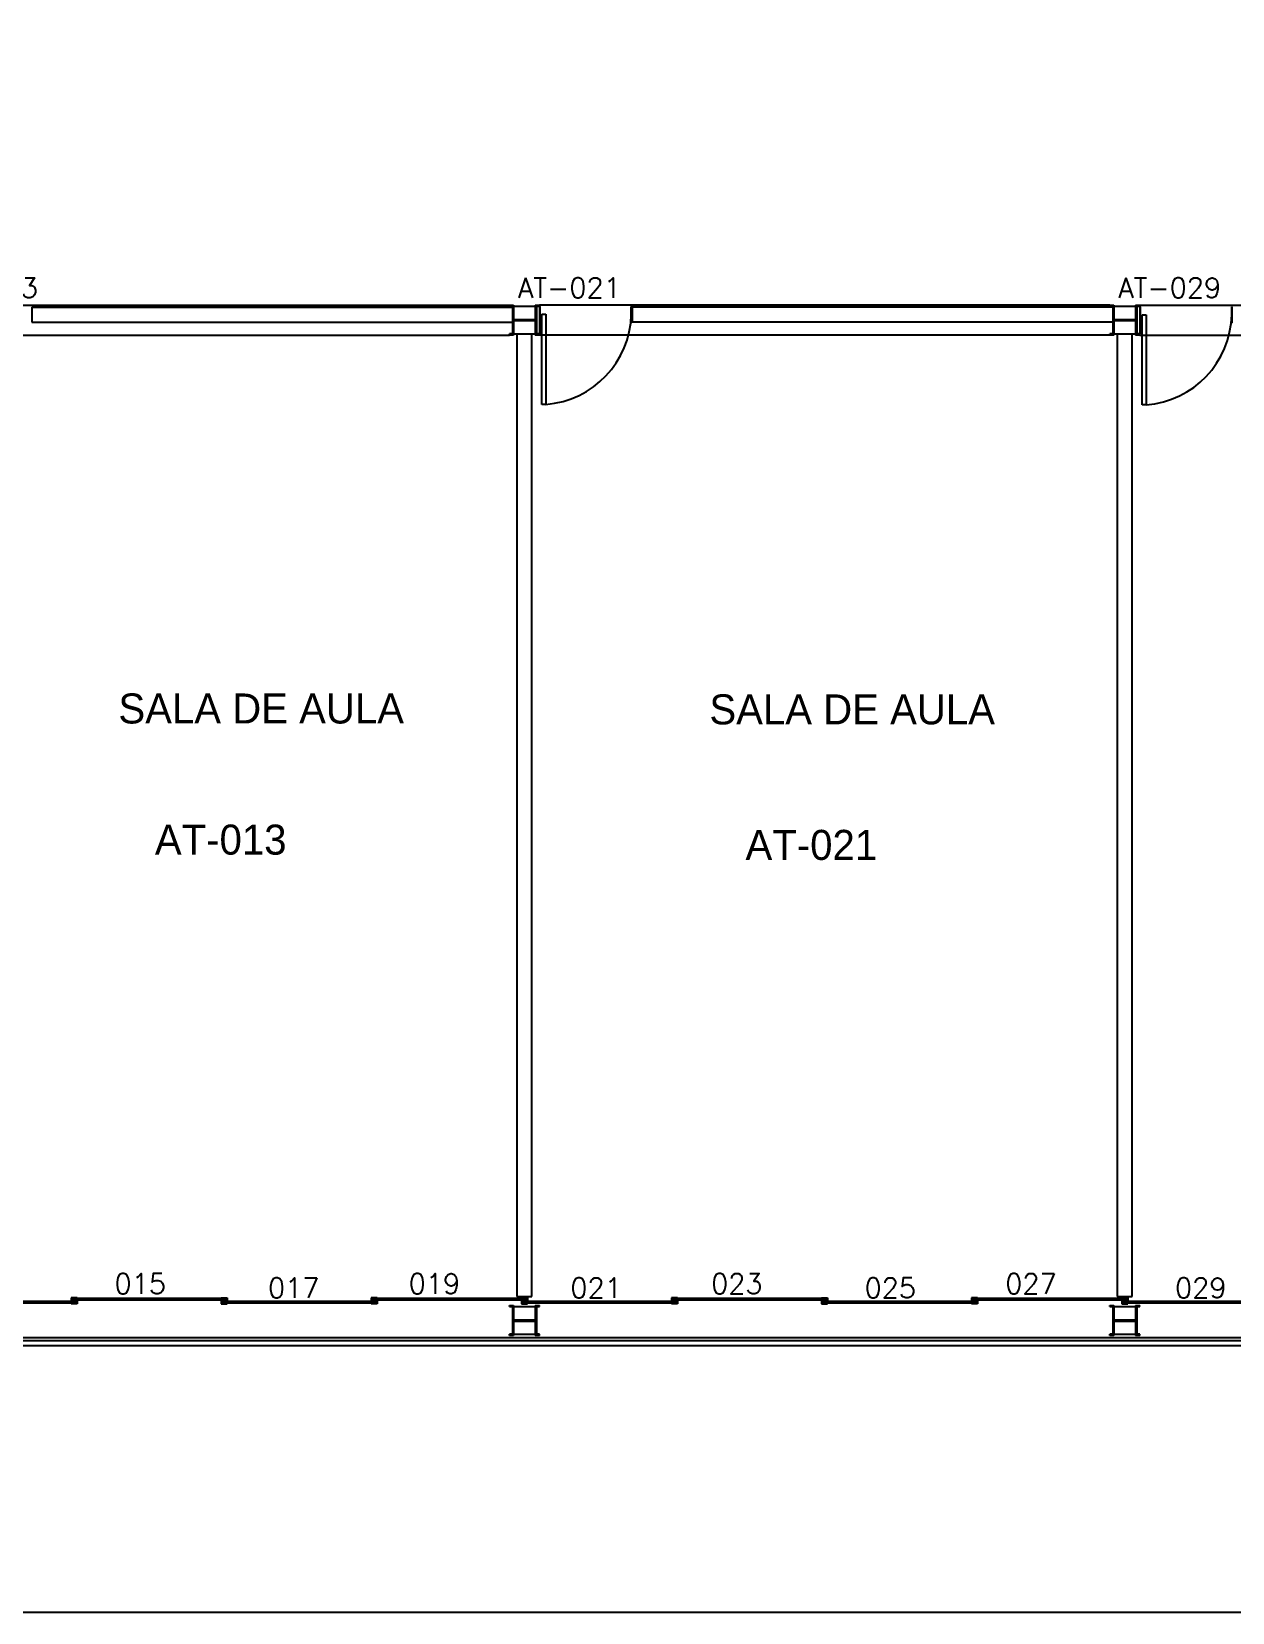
# Model space of a CAD drawing. Header units: millimetres. Extents: x 3509 to 3629, y 975 to 1006.
# Drawn here: x 3519.08 to 3531.08, y 975.59 to 991.38 of the extents above; entities that cross this region are included whole.
import ezdxf
from ezdxf.enums import TextEntityAlignment as Align

# ---------------------------------------------------------------- set-up
doc = ezdxf.new("R2010")
doc.units = ezdxf.units.MM
for name, color, linetype in [('3', 2, 'Continuous'), ('ENDEREÇO', 2, 'Continuous'), ('MATRIZ', 2, 'Continuous'), ('MATRIZ-1', 1, 'Continuous'), ('NMOD', 2, 'Continuous'), ('TEXTO-CENTRO-CUSTO', 2, 'Continuous')]:
    doc.layers.add(name, color=color, linetype=linetype)
doc.styles.add('FONTE', font='FONTE.shx', dxfattribs={"height": 0.4})
doc.styles.add('UNB-100', font='simplex.shx', dxfattribs={"height": 0.2})

msp = doc.modelspace()

# ---------------------------------------------------------------- linework, layer by layer
msp.add_lwpolyline([(3508.85567, 1002.75329), (3629.15508, 1002.75329), (3629.15508, 978.25329), (3508.85567, 978.25329)], close=True)
at = {"layer": 'MATRIZ'}
for p, q in [((3519.08347, 988.63094), (3523.88567, 988.63094)), ((3519.08347, 988.63094), (3519.08347, 988.48094)), ((3523.85567, 988.64094), (3523.85567, 988.65294)), ((3523.85567, 988.65294), (3523.89767, 988.65294)), ((3523.85567, 988.64094), (3523.88567, 988.64094)), ((3523.88567, 988.64094), (3523.88567, 988.36494)), ((3523.89767, 988.65294), (3523.89767, 988.35294)), ((3523.89767, 988.64094), (3524.11367, 988.64094)), ((3524.11367, 988.65294), (3524.15567, 988.65294)), ((3524.11367, 988.65294), (3524.11367, 988.35294)), ((3524.12567, 988.64094), (3524.12567, 988.36494)), ((3524.12567, 988.64094), (3524.15567, 988.64094)), ((3524.15567, 988.64094), (3524.15567, 988.65294)), ((3524.15567, 988.64094), (3524.15567, 988.36494)), ((3524.1596, 988.47969), (3524.1596, 988.63969)), ((3524.1646, 988.63969), (3524.1596, 988.63969)), ((3524.1646, 988.47969), (3524.1646, 988.63969)), ((3524.18013, 988.56012), (3524.22013, 988.56012)), ((3524.18013, 987.66012), (3524.18013, 988.56012)), ((3524.22013, 988.56012), (3524.22013, 987.66012)), ((3525.0795, 988.63969), (3525.0745, 988.63969)), ((3525.0745, 988.47969), (3525.0745, 988.63969)), ((3525.0795, 988.47969), (3525.0795, 988.63969)), ((3529.88567, 988.63093), (3525.08347, 988.63093)), ((3525.08347, 988.63093), (3525.08347, 988.48093)), ((3529.85567, 988.64093), (3529.85567, 988.65293)), ((3529.85567, 988.65293), (3529.89767, 988.65293)), ((3529.85567, 988.64093), (3529.88567, 988.64093)), ((3529.88567, 988.64093), (3529.88567, 988.36493)), ((3529.89767, 988.65293), (3529.89767, 988.35293)), ((3529.89767, 988.64093), (3530.11367, 988.64093)), ((3530.11367, 988.65293), (3530.15567, 988.65293)), ((3530.11367, 988.65293), (3530.11367, 988.35293)), ((3530.12567, 988.64093), (3530.12567, 988.36493)), ((3530.12567, 988.64093), (3530.15567, 988.64093)), ((3530.15567, 988.64093), (3530.15567, 988.65293)), ((3530.15567, 988.64093), (3530.15567, 988.36493)), ((3530.1596, 988.47493), (3530.1596, 988.63493)), ((3530.1646, 988.63493), (3530.1596, 988.63493)), ((3530.1646, 988.47493), (3530.1646, 988.63493)), ((3531.0795, 988.63493), (3531.0745, 988.63493)), ((3531.0745, 988.47493), (3531.0745, 988.63493)), ((3531.0795, 988.47493), (3531.0795, 988.63493)), ((3519.08347, 988.48094), (3523.88567, 988.48094)), ((3523.89767, 988.50894), (3524.11367, 988.50894)), ((3523.89767, 988.49694), (3524.11367, 988.49694)), ((3524.1646, 988.47969), (3524.1596, 988.47969)), ((3525.0795, 988.47969), (3525.0745, 988.47969)), ((3529.88567, 988.48093), (3525.08347, 988.48093)), ((3529.89767, 988.50893), (3530.11367, 988.50893)), ((3529.89767, 988.49693), (3530.11367, 988.49693)), ((3530.1646, 988.47493), (3530.1596, 988.47493)), ((3530.18013, 988.55535), (3530.22013, 988.55535)), ((3530.18013, 987.65535), (3530.18013, 988.55535)), ((3530.22013, 988.55535), (3530.22013, 987.65535)), ((3531.0795, 988.47493), (3531.0745, 988.47493)), ((3523.85567, 988.35294), (3523.85567, 988.36494)), ((3523.88567, 988.36494), (3523.85567, 988.36494)), ((3523.85567, 988.35294), (3523.85567, 988.36494)), ((3523.89767, 988.35294), (3523.85567, 988.35294)), ((3523.89767, 988.35294), (3523.85567, 988.35294)), ((3523.89767, 988.36494), (3524.11367, 988.36494)), ((3523.93067, 988.36494), (3523.93067, 978.74777)), ((3524.08067, 978.74777), (3524.08067, 988.36494)), ((3524.15567, 988.35294), (3524.11367, 988.35294)), ((3524.15567, 988.36494), (3524.12567, 988.36494)), ((3524.15567, 988.35294), (3524.15567, 988.36494)), ((3529.88567, 988.36493), (3529.85567, 988.36493)), ((3529.85567, 988.35293), (3529.85567, 988.36493)), ((3529.89767, 988.35293), (3529.85567, 988.35293)), ((3529.89767, 988.36493), (3530.11367, 988.36493)), ((3529.93067, 988.36493), (3529.93067, 978.74777)), ((3530.08067, 978.74777), (3530.08067, 988.36493)), ((3530.15567, 988.35293), (3530.11367, 988.35293)), ((3530.15567, 988.36493), (3530.12567, 988.36493)), ((3530.15567, 988.35293), (3530.15567, 988.36493)), ((3524.22013, 987.66012), (3524.18013, 987.66012)), ((3530.22013, 987.65535), (3530.18013, 987.65535)), ((3523.93067, 978.74777), (3524.08067, 978.74777)), ((3529.93067, 978.74777), (3530.08067, 978.74777))]:
    msp.add_line(p, q, dxfattribs=at)
for centre in [(3524.15067, 988.58159), (3530.15067, 988.57682)]:
    msp.add_arc(centre, 0.92408, 274.310497, 358.642288, dxfattribs=at)
at = {"layer": 'MATRIZ-1'}
for p, q in [((3518.15567, 988.65295), (3523.85567, 988.65295)), ((3529.85567, 988.65294), (3524.15567, 988.65294)), ((3530.15567, 988.65293), (3535.85567, 988.65293)), ((3518.15567, 988.35295), (3523.85567, 988.35295)), ((3529.85567, 988.35294), (3524.15567, 988.35294)), ((3530.15567, 988.35293), (3535.85567, 988.35293)), ((3519.52867, 978.69531), (3517.98267, 978.69531)), ((3519.52867, 978.67931), (3517.98267, 978.67931)), ((3519.47567, 978.73231), (3519.47567, 978.70231)), ((3519.53567, 978.73231), (3519.47567, 978.73231)), ((3519.47567, 978.70231), (3519.53567, 978.70231)), ((3519.53567, 978.67231), (3519.47567, 978.67231)), ((3521.02867, 978.72531), (3519.48267, 978.72531)), ((3519.48267, 978.70931), (3519.48267, 978.72531)), ((3521.02867, 978.70931), (3519.48267, 978.70931)), ((3519.52867, 978.69531), (3519.52867, 978.67931)), ((3519.53567, 978.70231), (3519.53567, 978.67231)), ((3520.97567, 978.73231), (3521.03567, 978.73231)), ((3520.97567, 978.70231), (3520.97567, 978.67231)), ((3521.03567, 978.70231), (3520.97567, 978.70231)), ((3520.97567, 978.67231), (3521.03567, 978.67231)), ((3522.52867, 978.69531), (3520.98267, 978.69531)), ((3520.98267, 978.69531), (3520.98267, 978.67931)), ((3522.52867, 978.67931), (3520.98267, 978.67931)), ((3521.02867, 978.70931), (3521.02867, 978.72531)), ((3521.03567, 978.73231), (3521.03567, 978.70231)), ((3522.53567, 978.73231), (3522.47567, 978.73231)), ((3522.47567, 978.73231), (3522.47567, 978.70231)), ((3522.47567, 978.70231), (3522.53567, 978.70231)), ((3522.53567, 978.67231), (3522.47567, 978.67231)), ((3524.02867, 978.72531), (3522.48267, 978.72531)), ((3522.48267, 978.70931), (3522.48267, 978.72531)), ((3524.02867, 978.70931), (3522.48267, 978.70931)), ((3522.52867, 978.69531), (3522.52867, 978.67931)), ((3522.53567, 978.70231), (3522.53567, 978.67231)), ((3523.85567, 978.64563), (3523.85567, 978.65763)), ((3523.85567, 978.65763), (3523.89767, 978.65763)), ((3523.85567, 978.64563), (3523.88567, 978.64563)), ((3523.88567, 978.64563), (3523.88567, 978.36963)), ((3523.89767, 978.65763), (3523.89767, 978.35763)), ((3523.89767, 978.64563), (3524.11367, 978.64563)), ((3523.97567, 978.73231), (3524.03567, 978.73231)), ((3523.97567, 978.70231), (3523.97567, 978.67231)), ((3524.03567, 978.70231), (3523.97567, 978.70231)), ((3523.97567, 978.67231), (3524.03567, 978.67231)), ((3523.98267, 978.69531), (3523.98267, 978.67931)), ((3525.52867, 978.69531), (3523.98267, 978.69531)), ((3525.52867, 978.67931), (3523.98267, 978.67931)), ((3524.02867, 978.70931), (3524.02867, 978.72531)), ((3524.03567, 978.73231), (3524.03567, 978.70231)), ((3524.11367, 978.65763), (3524.11367, 978.35763)), ((3524.11367, 978.65763), (3524.15567, 978.65763)), ((3524.12567, 978.64563), (3524.12567, 978.36963)), ((3524.12567, 978.64563), (3524.15567, 978.64563)), ((3524.15567, 978.64563), (3524.15567, 978.65763)), ((3525.47567, 978.73231), (3525.47567, 978.70231)), ((3525.53567, 978.73231), (3525.47567, 978.73231)), ((3525.47567, 978.70231), (3525.53567, 978.70231)), ((3525.53567, 978.67231), (3525.47567, 978.67231)), ((3525.48267, 978.70931), (3525.48267, 978.72531)), ((3527.02867, 978.72531), (3525.48267, 978.72531)), ((3527.02867, 978.70931), (3525.48267, 978.70931)), ((3525.52867, 978.69531), (3525.52867, 978.67931)), ((3525.53567, 978.70231), (3525.53567, 978.67231)), ((3526.97567, 978.73231), (3527.03567, 978.73231)), ((3526.97567, 978.70231), (3526.97567, 978.67231)), ((3527.03567, 978.70231), (3526.97567, 978.70231)), ((3526.97567, 978.67231), (3527.03567, 978.67231)), ((3528.52867, 978.69531), (3526.98267, 978.69531)), ((3526.98267, 978.69531), (3526.98267, 978.67931)), ((3528.52867, 978.67931), (3526.98267, 978.67931)), ((3527.03567, 978.73231), (3527.03567, 978.70231)), ((3528.47567, 978.73231), (3528.47567, 978.70231)), ((3528.53567, 978.73231), (3528.47567, 978.73231)), ((3528.47567, 978.70231), (3528.53567, 978.70231)), ((3528.53567, 978.67231), (3528.47567, 978.67231)), ((3530.02867, 978.72531), (3528.48267, 978.72531)), ((3528.48267, 978.70931), (3528.48267, 978.72531)), ((3530.02867, 978.70931), (3528.48267, 978.70931)), ((3528.52867, 978.69531), (3528.52867, 978.67931)), ((3528.53567, 978.70231), (3528.53567, 978.67231)), ((3529.85567, 978.64563), (3529.85567, 978.65763)), ((3529.85567, 978.65763), (3529.89767, 978.65763)), ((3529.85567, 978.64563), (3529.88567, 978.64563)), ((3529.88567, 978.64563), (3529.88567, 978.36963)), ((3529.89767, 978.65763), (3529.89767, 978.35763)), ((3529.89767, 978.64563), (3530.11367, 978.64563)), ((3529.97567, 978.73231), (3530.03567, 978.73231)), ((3529.97567, 978.70231), (3529.97567, 978.67231)), ((3530.03567, 978.70231), (3529.97567, 978.70231)), ((3529.97567, 978.67231), (3530.03567, 978.67231)), ((3529.98267, 978.69531), (3529.98267, 978.67931)), ((3529.98267, 978.69531), (3529.98267, 978.67931)), ((3531.52867, 978.69531), (3529.98267, 978.69531)), ((3531.52867, 978.67931), (3529.98267, 978.67931)), ((3530.02867, 978.70931), (3530.02867, 978.72531)), ((3530.03567, 978.73231), (3530.03567, 978.70231)), ((3530.11367, 978.65763), (3530.11367, 978.35763)), ((3530.11367, 978.65763), (3530.15567, 978.65763)), ((3530.12567, 978.64563), (3530.12567, 978.36963)), ((3530.12567, 978.64563), (3530.15567, 978.64563)), ((3530.15567, 978.64563), (3530.15567, 978.65763)), ((3523.89767, 978.51363), (3524.11367, 978.51363)), ((3523.89767, 978.50163), (3524.11367, 978.50163)), ((3529.89767, 978.51363), (3530.11367, 978.51363)), ((3529.89767, 978.50163), (3530.11367, 978.50163)), ((3591.50457, 978.33329), (3508.85508, 978.33329)), ((3591.50457, 978.30329), (3508.85508, 978.30329)), ((3523.85567, 978.35763), (3523.85567, 978.36963)), ((3523.88567, 978.36963), (3523.85567, 978.36963)), ((3523.89767, 978.35763), (3523.85567, 978.35763)), ((3523.89767, 978.36963), (3524.11367, 978.36963)), ((3524.15567, 978.35763), (3524.11367, 978.35763)), ((3524.15567, 978.36963), (3524.12567, 978.36963)), ((3524.15567, 978.35763), (3524.15567, 978.36963)), ((3529.85567, 978.35763), (3529.85567, 978.36963)), ((3529.88567, 978.36963), (3529.85567, 978.36963)), ((3529.89767, 978.35763), (3529.85567, 978.35763)), ((3529.89767, 978.36963), (3530.11367, 978.36963)), ((3530.15567, 978.35763), (3530.11367, 978.35763)), ((3530.15567, 978.36963), (3530.12567, 978.36963)), ((3530.15567, 978.35763), (3530.15567, 978.36963)), ((3629.15508, 978.25329), (3508.85567, 978.25329))]:
    msp.add_line(p, q, dxfattribs=at)
at = {"layer": 'TEXTO-CENTRO-CUSTO', "color": 2, "linetype": 'ByBlock'}
msp.add_line((3566.08804, 975.59066), (3517.93332, 975.59066), dxfattribs=at)

# ---------------------------------------------------------------- texts
at = {"layer": '3', "style": 'FONTE'}
for s, p in [('SALA DE AULA', (3522.80298, 984.47202)), ('SALA DE AULA', (3528.70883, 984.46324)), ('AT-013', (3521.62891, 983.16176)), ('AT-021', (3527.53124, 983.10889))]:
    msp.add_text(s, height=0.3, dxfattribs=at).set_placement(p, align=Align.RIGHT)
at = {"layer": 'ENDEREÇO', "style": 'UNB-100'}
for s, p in [('AT-013', (3519.14451, 988.7257)), ('AT-021', (3524.9694, 988.72569)), ('AT-029', (3530.9694, 988.72568))]:
    msp.add_text(s, height=0.2, dxfattribs=at).set_placement(p, align=Align.RIGHT)
at = {"layer": 'NMOD', "style": 'UNB-100'}
for s, p in [('015', (3520.42418, 978.77498)), ('017', (3521.95792, 978.73241)), ('019', (3523.36385, 978.77498)), ('021', (3524.9803, 978.73241)), ('023', (3526.38624, 978.77498)), ('025', (3527.91998, 978.73241)), ('027', (3529.32592, 978.77498)), ('029', (3531.02226, 978.73241))]:
    msp.add_text(s, height=0.2, dxfattribs=at).set_placement(p, align=Align.RIGHT)

doc.saveas('drawing.dxf')
